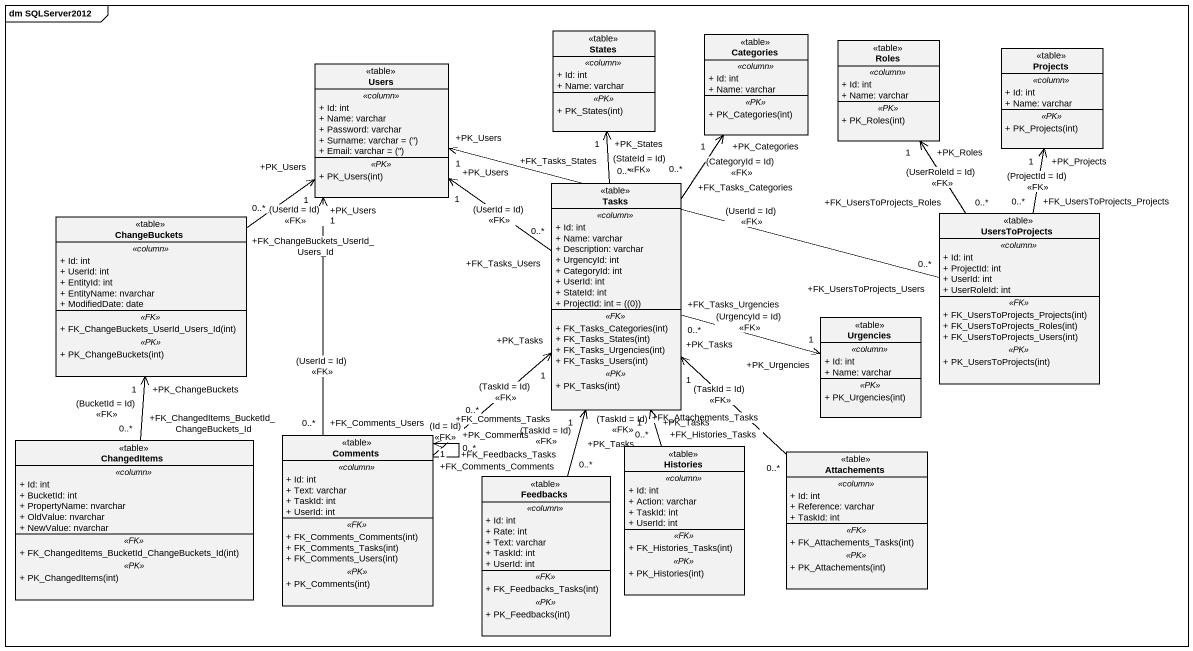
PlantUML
@startuml
mainframe dm SQLServer2012
hide circle
hide empty members
skinparam classAttributeIconSize 0
class States <<table>> {
  .. <<column>> ..
  + Id: int
  + Name: varchar
  .. <<PK>> ..
  + PK_States(int)
}
class Categories <<table>> {
  .. <<column>> ..
  + Id: int
  + Name: varchar
  .. <<PK>> ..
  + PK_Categories(int)
}
class Roles <<table>> {
  .. <<column>> ..
  + Id: int
  + Name: varchar
  .. <<PK>> ..
  + PK_Roles(int)
}
class Projects <<table>> {
  .. <<column>> ..
  + Id: int
  + Name: varchar
  .. <<PK>> ..
  + PK_Projects(int)
}
class Users <<table>> {
  .. <<column>> ..
  + Id: int
  + Name: varchar
  + Password: varchar
  {field} + Surname: varchar = ('')
  {field} + Email: varchar = ('')
  .. <<PK>> ..
  + PK_Users(int)
}
class ChangeBuckets <<table>> {
  .. <<column>> ..
  + Id: int
  + UserId: int
  + EntityId: int
  + EntityName: nvarchar
  + ModifiedDate: date
  .. <<FK>> ..
  + FK_ChangeBuckets_UserId_Users_Id(int)
  .. <<PK>> ..
  + PK_ChangeBuckets(int)
}
class Tasks <<table>> {
  .. <<column>> ..
  + Id: int
  + Name: varchar
  + Description: varchar
  + UrgencyId: int
  + CategoryId: int
  + UserId: int
  + StateId: int
  {field} + ProjectId: int = ((0))
  .. <<FK>> ..
  + FK_Tasks_Categories(int)
  + FK_Tasks_States(int)
  + FK_Tasks_Urgencies(int)
  + FK_Tasks_Users(int)
  .. <<PK>> ..
  + PK_Tasks(int)
}
class UsersToProjects <<table>> {
  .. <<column>> ..
  + Id: int
  + ProjectId: int
  + UserId: int
  + UserRoleId: int
  .. <<FK>> ..
  + FK_UsersToProjects_Projects(int)
  + FK_UsersToProjects_Roles(int)
  + FK_UsersToProjects_Users(int)
  .. <<PK>> ..
  + PK_UsersToProjects(int)
}
class Urgencies <<table>> {
  .. <<column>> ..
  + Id: int
  + Name: varchar
  .. <<PK>> ..
  + PK_Urgencies(int)
}
class ChangedItems <<table>> {
  .. <<column>> ..
  + Id: int
  + BucketId: int
  + PropertyName: nvarchar
  + OldValue: nvarchar
  + NewValue: nvarchar
  .. <<FK>> ..
  + FK_ChangedItems_BucketId_ChangeBuckets_Id(int)
  .. <<PK>> ..
  + PK_ChangedItems(int)
}
class Comments <<table>> {
  .. <<column>> ..
  + Id: int
  + Text: varchar
  + TaskId: int
  + UserId: int
  .. <<FK>> ..
  + FK_Comments_Comments(int)
  + FK_Comments_Tasks(int)
  + FK_Comments_Users(int)
  .. <<PK>> ..
  + PK_Comments(int)
}
class Histories <<table>> {
  .. <<column>> ..
  + Id: int
  + Action: varchar
  + TaskId: int
  + UserId: int
  .. <<FK>> ..
  + FK_Histories_Tasks(int)
  .. <<PK>> ..
  + PK_Histories(int)
}
class Feedbacks <<table>> {
  .. <<column>> ..
  + Id: int
  + Rate: int
  + Text: varchar
  + TaskId: int
  + UserId: int
  .. <<FK>> ..
  + FK_Feedbacks_Tasks(int)
  .. <<PK>> ..
  + PK_Feedbacks(int)
}
class Attachements <<table>> {
  .. <<column>> ..
  + Id: int
  + Reference: varchar
  + TaskId: int
  .. <<FK>> ..
  + FK_Attachements_Tasks(int)
  .. <<PK>> ..
  + PK_Attachements(int)
}
ChangeBuckets "+FK_ChangeBuckets_UserId_Users_Id\n0..*" -up-> "+PK_Users\n1" Users : (UserId = Id)\n<<FK>>
Tasks "+FK_Tasks_States\n0..*" -up-> "+PK_States\n1" States : (StateId = Id)\n<<FK>>
Tasks "+FK_Tasks_Categories\n0..*" -up-> "+PK_Categories\n1" Categories : (CategoryId = Id)\n<<FK>>
Tasks "+FK_Tasks_Users\n0..*" -up-> "+PK_Users\n1" Users : (UserId = Id)\n<<FK>>
Tasks "+FK_Tasks_Urgencies\n0..*" -right-> "+PK_Urgencies\n1" Urgencies : (UrgencyId = Id)\n<<FK>>
UsersToProjects "+FK_UsersToProjects_Roles\n0..*" -up-> "+PK_Roles\n1" Roles : (UserRoleId = Id)\n<<FK>>
UsersToProjects "+FK_UsersToProjects_Projects\n0..*" -up-> "+PK_Projects\n1" Projects : (ProjectId = Id)\n<<FK>>
UsersToProjects "+FK_UsersToProjects_Users\n0..*" -left-> "+PK_Users\n1" Users : (UserId = Id)\n<<FK>>
ChangedItems "+FK_ChangedItems_BucketId_ChangeBuckets_Id\n0..*" -up-> "+PK_ChangeBuckets\n1" ChangeBuckets : (BucketId = Id)\n<<FK>>
Comments "+FK_Comments_Users\n0..*" -up-> "+PK_Users\n1" Users : (UserId = Id)\n<<FK>>
Comments "+FK_Comments_Tasks\n0..*" -up-> "+PK_Tasks\n1" Tasks : (TaskId = Id)\n<<FK>>
Comments "+FK_Comments_Comments\n0..*" --> "+PK_Comments\n1" Comments : (Id = Id)\n<<FK>>
Histories "+FK_Histories_Tasks\n0..*" -up-> "+PK_Tasks\n1" Tasks : (TaskId = Id)\n<<FK>>
Feedbacks "+FK_Feedbacks_Tasks\n0..*" -up-> "+PK_Tasks\n1" Tasks : (TaskId = Id)\n<<FK>>
Attachements "+FK_Attachements_Tasks\n0..*" -up-> "+PK_Tasks\n1" Tasks : (TaskId = Id)\n<<FK>>
@enduml
